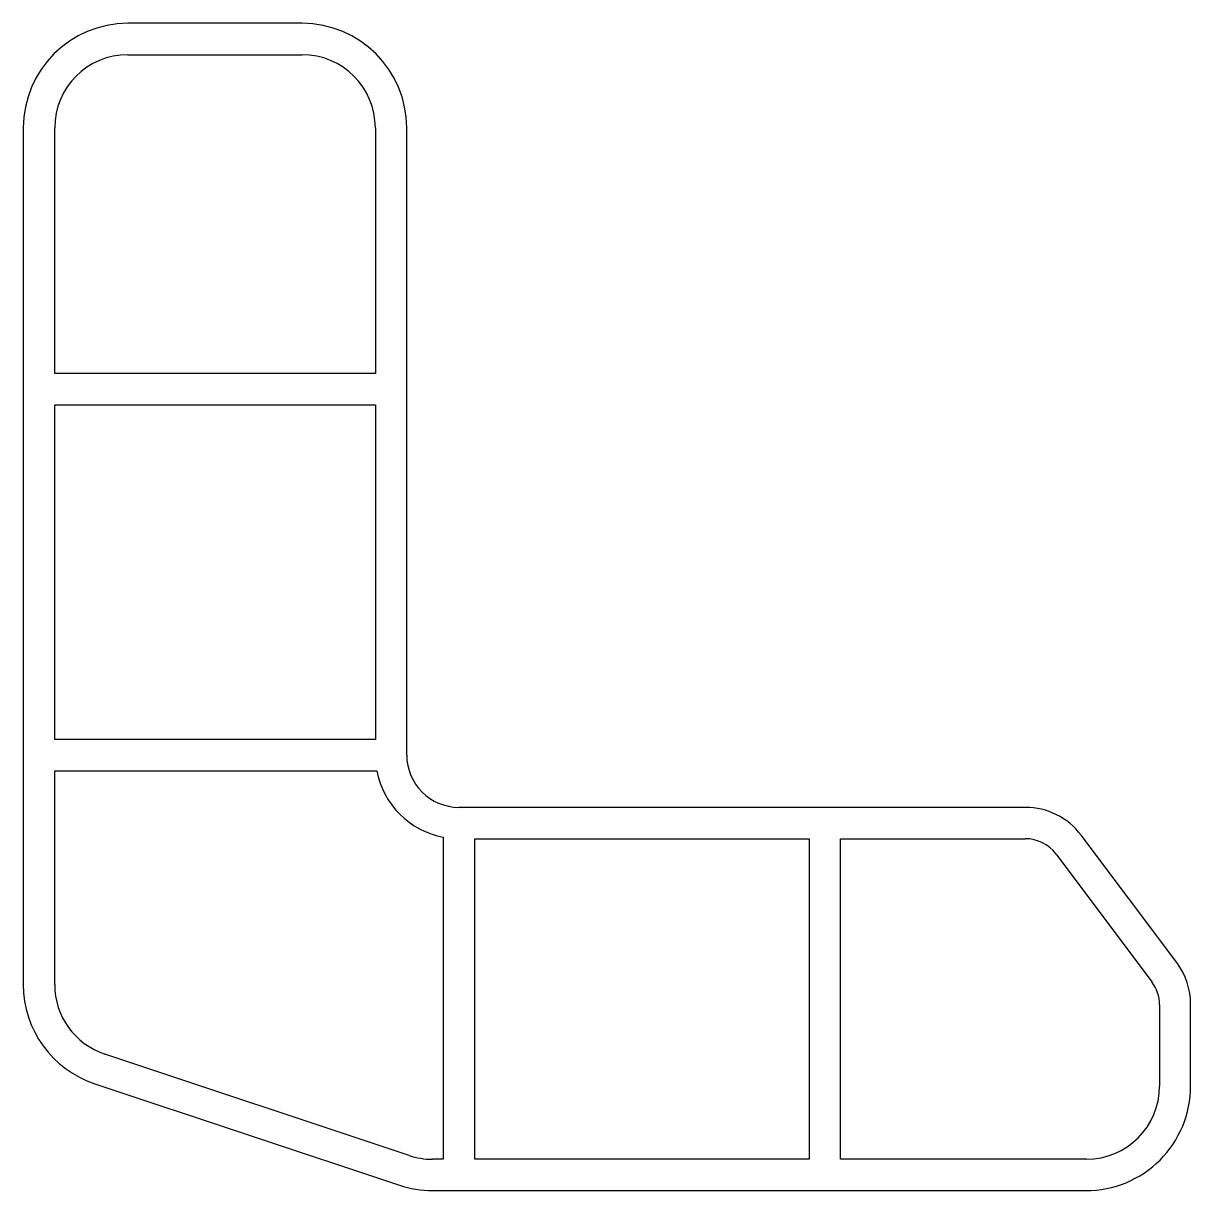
# Model space of a CAD drawing. Extents: x 10 to 144, y 3 to 137.
import ezdxf

# ---------------------------------------------------------------- set-up
doc = ezdxf.new("R2010")
doc.units = 0
doc.layers.get('0').update_dxf_attribs({"linetype": 'CONTINUOUS'})

msp = doc.modelspace()

# ---------------------------------------------------------------- linework, layer by layer
for p, q in [((41.82, 137.42), (21.82, 137.42)), ((21.82, 133.82), (41.82, 133.82)), ((9.82, 125.42), (9.82, 27.07)), ((13.42, 97.22), (13.42, 125.42)), ((50.22, 125.42), (50.22, 97.22)), ((53.82, 53.42), (53.82, 125.42)), ((50.22, 97.22), (13.42, 97.22)), ((13.42, 55.22), (13.42, 93.62)), ((13.42, 93.62), (50.22, 93.62)), ((50.22, 93.62), (50.22, 55.22)), ((50.22, 55.22), (13.42, 55.22)), ((13.42, 27.07), (13.42, 51.62)), ((13.42, 51.62), (50.39, 51.62)), ((124.83, 47.42), (59.82, 47.42)), ((58.02, 43.99), (58.02, 7.02)), ((61.62, 7.02), (61.62, 43.82)), ((61.62, 43.82), (100.02, 43.82)), ((100.02, 43.82), (100.02, 7.02)), ((103.62, 7.02), (103.62, 43.82)), ((103.62, 43.82), (124.82, 43.82)), ((142.19, 29.6), (131.23, 44.22)), ((128.34, 42.06), (139.34, 27.39)), ((140.22, 24.75), (140.22, 15.42)), ((143.79, 15.42), (143.79, 24.8)), ((54.11, 7.45), (19.17, 19.1)), ((18.03, 15.68), (52.98, 4.03)), ((58.02, 7.02), (56.77, 7.02)), ((100.02, 7.02), (61.62, 7.02)), ((131.82, 7.02), (103.62, 7.02)), ((56.77, 3.42), (131.79, 3.42))]:
    msp.add_line(p, q)
for centre, radius, start, end in [((21.82, 125.42), 12, 90, 180), ((41.82, 125.42), 12, 0, 90), ((21.82, 125.42), 8.4, 90, 180), ((41.82, 125.42), 8.4, 0, 90), ((59.82, 53.42), 6, 180, 270), ((59.82, 53.42), 9.6, 190.8067, 259.1928), ((124.83, 39.42), 8, 36.87, 90), ((124.82, 39.42), 4.4, 36.8699, 90), ((135.79, 24.8), 8, 0.0004, 36.87), ((21.82, 27.07), 12, 180, 251.5651), ((21.82, 27.07), 8.4, 180, 251.5651), ((135.82, 24.75), 4.4, 0, 36.8699), ((131.79, 15.42), 12, 270, 0.0004), ((131.82, 15.42), 8.4, 270, 0), ((56.77, 15.42), 8.4, 251.5651, 270), ((56.77, 15.42), 12, 251.5651, 270)]:
    msp.add_arc(centre, radius, start, end)

doc.saveas('drawing.dxf')
